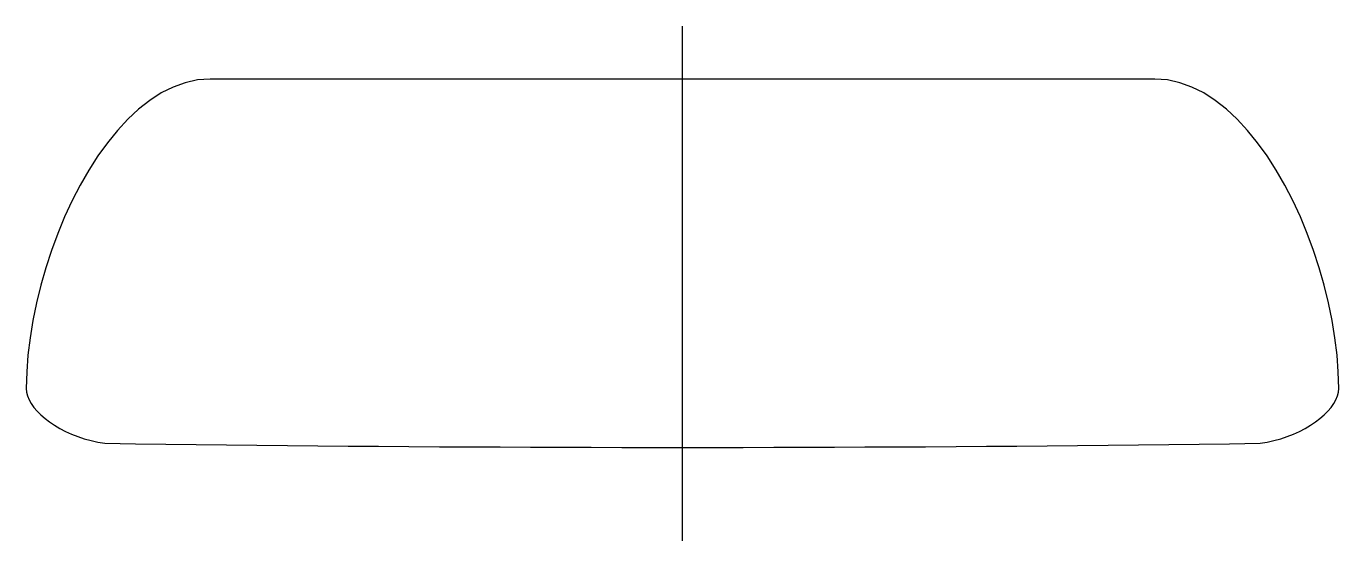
# Model space of a CAD drawing. Header units: metres. Extents: x -249 to 249, y -20 to 175.
import ezdxf

# ---------------------------------------------------------------- set-up
doc = ezdxf.new("R2010")
doc.units = ezdxf.units.M

msp = doc.modelspace()

# ---------------------------------------------------------------- linework, layer by layer
at = {"layer": 'CUT'}
for p, q in [((-183.8775, 154.542), (-188.5455, 153.5237)), ((-179.1264, 154.8898), (-183.8775, 154.542)), ((-170.1701, 154.8898), (-179.1264, 154.8898)), ((-161.2138, 154.8898), (-170.1701, 154.8898)), ((-152.2575, 154.8898), (-161.2138, 154.8898)), ((-143.3011, 154.8898), (-152.2575, 154.8898)), ((-134.3448, 154.8898), (-143.3011, 154.8898)), ((-125.3885, 154.8898), (-134.3448, 154.8898)), ((-116.4322, 154.8898), (-125.3885, 154.8898)), ((-107.4758, 154.8898), (-116.4322, 154.8898)), ((-98.5195, 154.8898), (-107.4758, 154.8898)), ((-89.5632, 154.8898), (-98.5195, 154.8898)), ((-80.6069, 154.8898), (-89.5632, 154.8898)), ((-71.6506, 154.8898), (-80.6069, 154.8898)), ((-62.6942, 154.8898), (-71.6506, 154.8898)), ((-53.7379, 154.8898), (-62.6942, 154.8898)), ((-44.7816, 154.8898), (-53.7379, 154.8898)), ((-35.8253, 154.8898), (-44.7816, 154.8898)), ((-26.869, 154.8898), (-35.8253, 154.8898)), ((-17.9126, 154.8898), (-26.869, 154.8898)), ((-8.9563, 154.8898), (-17.9126, 154.8898)), ((0, 154.8898), (-8.9563, 154.8898)), ((8.9563, 154.8898), (0, 154.8898)), ((0, 154.8898), (0, 154.8898)), ((17.9126, 154.8898), (8.9563, 154.8898)), ((26.869, 154.8898), (17.9126, 154.8898)), ((35.8253, 154.8898), (26.869, 154.8898)), ((44.7816, 154.8898), (35.8253, 154.8898)), ((53.7379, 154.8898), (44.7816, 154.8898)), ((62.6942, 154.8898), (53.7379, 154.8898)), ((71.6506, 154.8898), (62.6942, 154.8898)), ((80.6069, 154.8898), (71.6506, 154.8898)), ((89.5632, 154.8898), (80.6069, 154.8898)), ((98.5195, 154.8898), (89.5632, 154.8898)), ((107.4758, 154.8898), (98.5195, 154.8898)), ((116.4322, 154.8898), (107.4758, 154.8898)), ((125.3885, 154.8898), (116.4322, 154.8898)), ((134.3448, 154.8898), (125.3885, 154.8898)), ((143.3011, 154.8898), (134.3448, 154.8898)), ((152.2575, 154.8898), (143.3011, 154.8898)), ((161.2138, 154.8898), (152.2575, 154.8898)), ((170.1701, 154.8898), (161.2138, 154.8898)), ((179.1264, 154.8898), (170.1701, 154.8898)), ((183.8775, 154.542), (179.1264, 154.8898)), ((188.5455, 153.5237), (183.8775, 154.542)), ((-197.5896, 149.6261), (-201.9446, 146.8222)), ((-193.1197, 151.8725), (-197.5896, 149.6261)), ((-188.5455, 153.5237), (-193.1197, 151.8725)), ((193.1197, 151.8725), (188.5455, 153.5237)), ((197.5896, 149.6261), (193.1197, 151.8725)), ((201.9446, 146.8222), (197.5896, 149.6261)), ((-201.9446, 146.8222), (-206.1742, 143.4984)), ((206.1742, 143.4984), (201.9446, 146.8222)), ((-210.2677, 139.6922), (-214.2146, 135.4415)), ((-206.1742, 143.4984), (-210.2677, 139.6922)), ((210.2677, 139.6922), (206.1742, 143.4984)), ((214.2146, 135.4415), (210.2677, 139.6922)), ((-214.2146, 135.4415), (-218.0042, 130.7837)), ((218.0042, 130.7837), (214.2146, 135.4415)), ((-218.0042, 130.7837), (-221.626, 125.7567)), ((221.626, 125.7567), (218.0042, 130.7837)), ((-221.626, 125.7567), (-225.0695, 120.3979)), ((225.0695, 120.3979), (221.626, 125.7567)), ((-225.0695, 120.3979), (-228.324, 114.7451)), ((228.324, 114.7451), (225.0695, 120.3979)), ((-228.324, 114.7451), (-231.3789, 108.8359)), ((231.3789, 108.8359), (228.324, 114.7451)), ((-231.3789, 108.8359), (-234.2237, 102.7079)), ((234.2237, 102.7079), (231.3789, 108.8359)), ((-234.2237, 102.7079), (-236.8478, 96.3989)), ((236.8478, 96.3989), (234.2237, 102.7079)), ((-236.8478, 96.3989), (-239.2406, 89.9464)), ((239.2406, 89.9464), (236.8478, 96.3989)), ((-239.2406, 89.9464), (-241.3916, 83.388)), ((241.3916, 83.388), (239.2406, 89.9464)), ((-241.3916, 83.388), (-243.2901, 76.7615)), ((243.2901, 76.7615), (241.3916, 83.388)), ((-243.2901, 76.7615), (-244.9255, 70.1045)), ((244.9255, 70.1045), (243.2901, 76.7615)), ((-244.9255, 70.1045), (-246.2873, 63.4546)), ((246.2873, 63.4546), (244.9255, 70.1045)), ((-246.2873, 63.4546), (-247.3649, 56.8494)), ((247.3649, 56.8494), (246.2873, 63.4546)), ((-247.3649, 56.8494), (-248.1477, 50.3267)), ((248.1477, 50.3267), (247.3649, 56.8494)), ((-248.1477, 50.3267), (-248.6252, 43.924)), ((248.6252, 43.924), (248.1477, 50.3267)), ((-248.6252, 43.924), (-248.7867, 37.6791)), ((248.7867, 37.6791), (248.6252, 43.924)), ((-248.7867, 37.6791), (-248.6624, 36.2772)), ((-248.6624, 36.2772), (-248.297, 34.8488)), ((-248.297, 34.8488), (-247.702, 33.4043)), ((247.702, 33.4043), (248.297, 34.8488)), ((248.297, 34.8488), (248.6624, 36.2772)), ((248.6624, 36.2772), (248.7867, 37.6791)), ((-247.702, 33.4043), (-246.8885, 31.9542)), ((-246.8885, 31.9542), (-245.8681, 30.5089)), ((-245.8681, 30.5089), (-244.6521, 29.0788)), ((244.6521, 29.0788), (245.8681, 30.5089)), ((245.8681, 30.5089), (246.8885, 31.9542)), ((246.8885, 31.9542), (247.702, 33.4043)), ((-244.6521, 29.0788), (-243.2518, 27.6744)), ((-243.2518, 27.6744), (-241.6785, 26.306)), ((-241.6785, 26.306), (-239.9437, 24.9842)), ((-239.9437, 24.9842), (-238.0586, 23.7192)), ((238.0586, 23.7192), (239.9437, 24.9842)), ((239.9437, 24.9842), (241.6785, 26.306)), ((241.6785, 26.306), (243.2518, 27.6744)), ((243.2518, 27.6744), (244.6521, 29.0788)), ((-238.0586, 23.7192), (-236.0347, 22.5217)), ((-236.0347, 22.5217), (-233.8832, 21.402)), ((-233.8832, 21.402), (-231.6156, 20.3705)), ((-231.6156, 20.3705), (-229.2431, 19.4378)), ((229.2431, 19.4378), (231.6156, 20.3705)), ((231.6156, 20.3705), (233.8832, 21.402)), ((233.8832, 21.402), (236.0347, 22.5217)), ((236.0347, 22.5217), (238.0586, 23.7192)), ((-229.2431, 19.4378), (-226.7772, 18.6141)), ((-226.7772, 18.6141), (-224.2292, 17.9099)), ((-224.2292, 17.9099), (-221.6104, 17.3358)), ((-221.6104, 17.3358), (-218.9323, 16.902)), ((-218.9323, 16.902), (-207.4095, 16.7433)), ((-207.4095, 16.7433), (-195.8868, 16.5931)), ((-195.8868, 16.5931), (-184.364, 16.4515)), ((-184.364, 16.4515), (-172.8413, 16.3185)), ((-172.8413, 16.3185), (-161.3185, 16.1941)), ((-161.3185, 16.1941), (-149.7958, 16.0783)), ((-149.7958, 16.0783), (-138.273, 15.971)), ((-138.273, 15.971), (-126.7503, 15.8723)), ((-126.7503, 15.8723), (-115.2275, 15.7822)), ((-115.2275, 15.7822), (-103.7048, 15.7007)), ((-103.7048, 15.7007), (-92.182, 15.6278)), ((-92.182, 15.6278), (-80.6593, 15.5634)), ((-80.6593, 15.5634), (-69.1365, 15.5077)), ((-69.1365, 15.5077), (-57.6138, 15.4605)), ((-57.6138, 15.4605), (-46.091, 15.4218)), ((-46.091, 15.4218), (-34.5683, 15.3918)), ((-34.5683, 15.3918), (-23.0455, 15.3704)), ((-23.0455, 15.3704), (-11.5228, 15.3575)), ((-11.5228, 15.3575), (0, 15.3532)), ((0, 15.3532), (11.5228, 15.3575)), ((0, 15.3532), (0, 15.3532)), ((11.5228, 15.3575), (23.0455, 15.3704)), ((23.0455, 15.3704), (34.5683, 15.3918)), ((34.5683, 15.3918), (46.091, 15.4218)), ((46.091, 15.4218), (57.6138, 15.4605)), ((57.6138, 15.4605), (69.1365, 15.5077)), ((69.1365, 15.5077), (80.6593, 15.5634)), ((80.6593, 15.5634), (92.182, 15.6278)), ((92.182, 15.6278), (103.7048, 15.7007)), ((103.7048, 15.7007), (115.2275, 15.7822)), ((115.2275, 15.7822), (126.7503, 15.8723)), ((126.7503, 15.8723), (138.273, 15.971)), ((138.273, 15.971), (149.7958, 16.0783)), ((149.7958, 16.0783), (161.3185, 16.1941)), ((161.3185, 16.1941), (172.8413, 16.3185)), ((172.8413, 16.3185), (184.364, 16.4515)), ((184.364, 16.4515), (195.8868, 16.5931)), ((195.8868, 16.5931), (207.4095, 16.7433)), ((207.4095, 16.7433), (218.9323, 16.902)), ((218.9323, 16.902), (221.6104, 17.3358)), ((221.6104, 17.3358), (224.2292, 17.9099)), ((224.2292, 17.9099), (226.7772, 18.6141)), ((226.7772, 18.6141), (229.2431, 19.4378))]:
    msp.add_line(p, q, dxfattribs=at)
at = {"layer": 'REG'}
msp.add_line((0, -20), (0, 174.8898), dxfattribs=at)

doc.saveas('drawing.dxf')
